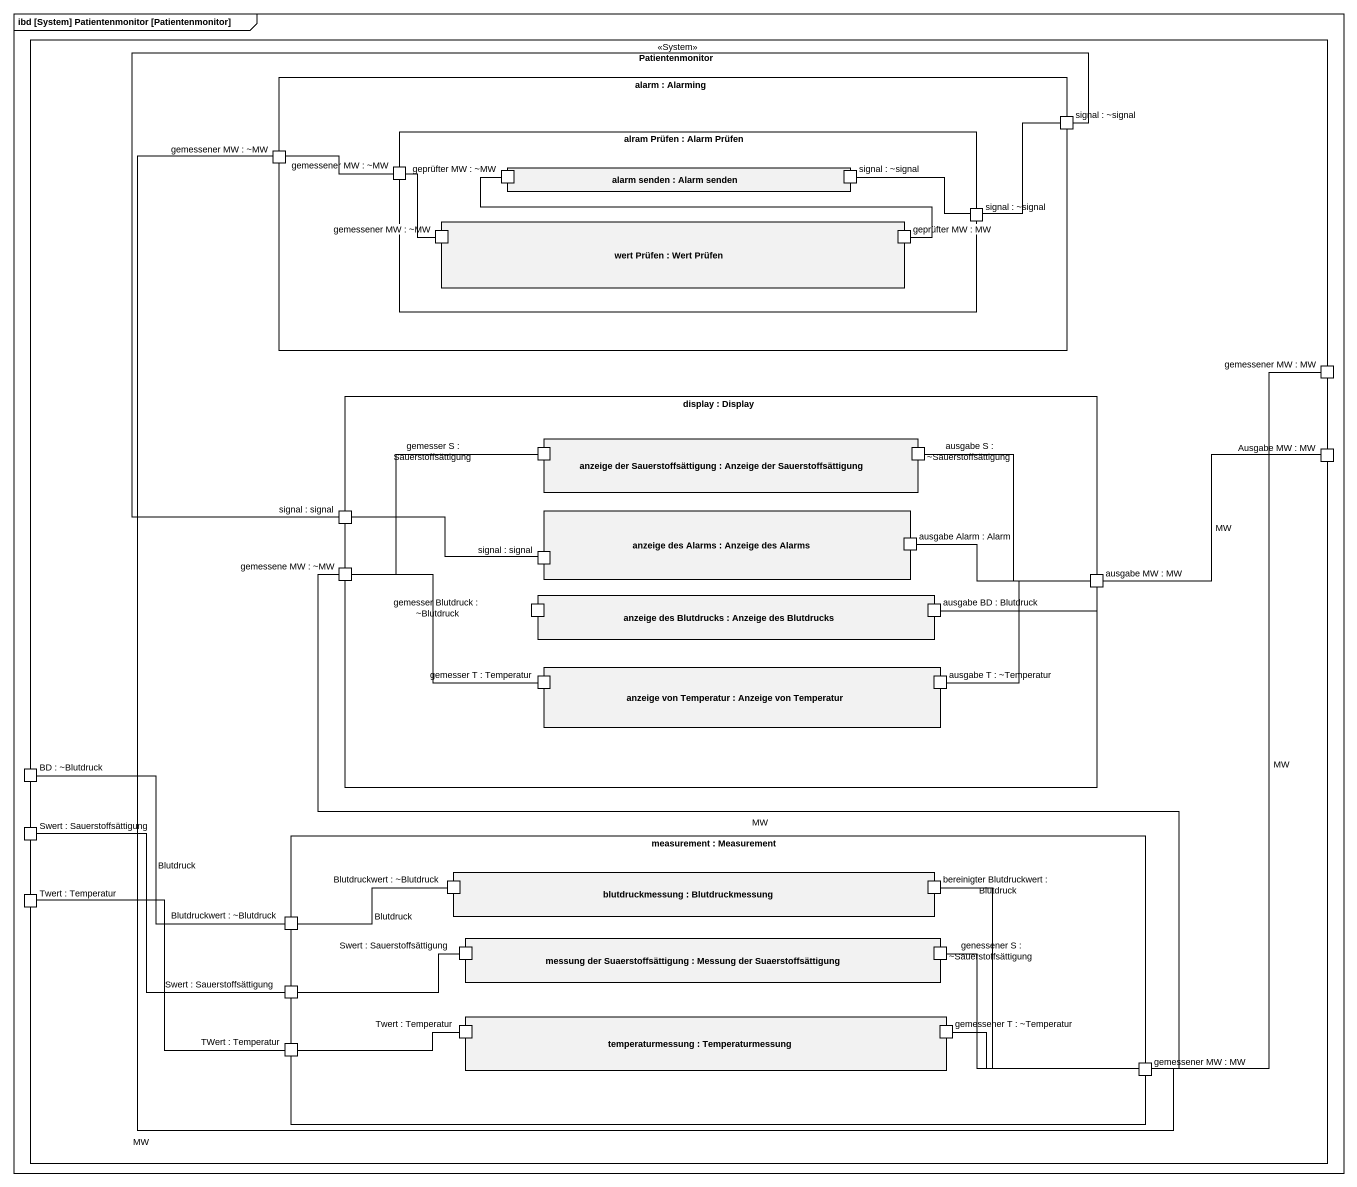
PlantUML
@startuml
mainframe ibd [System] Patientenmonitor [Patientenmonitor]
rectangle Patientenmonitor <<System>> {
  rectangle "alarm : Alarming" as alarm {
    rectangle "alram Prüfen : Alarm Prüfen" as alram_Prüfen {
      port "gemessener MW : ~MW" as gemessener_MW_MW_2
      rectangle "alarm senden : Alarm senden" as alarm_senden {
        port "geprüfter MW : ~MW" as geprüfter_MW_MW
        port "signal : ~signal" as signal_signal_2
      }
      port "signal : ~signal" as signal_signal_3
      rectangle "wert Prüfen : Wert Prüfen" as wert_Prüfen {
        port "gemessener MW : ~MW" as gemessener_MW_MW_3
        port "geprüfter MW : MW" as geprüfter_MW_MW_2
      }
    }
    port "signal : ~signal" as signal_signal
    port "gemessener MW : ~MW" as gemessener_MW_MW
  }
  rectangle "display : Display" as display {
    rectangle "anzeige der Sauerstoffsättigung : Anzeige der Sauerstoffsättigung" as anzeige_der {
      port "gemesser S : Sauerstoffsättigung" as gemesser_S
      port "ausgabe S : ~Sauerstoffsättigung" as ausgabe_S
    }
    port "signal : signal" as signal_signal_4
    rectangle "anzeige des Alarms : Anzeige des Alarms" as anzeige_des_Alarms {
      port "signal : signal" as signal_signal_5
      port "ausgabe Alarm : Alarm" as ausgabe_Alarm_Alarm
    }
    port "gemessene MW : ~MW" as gemessene_MW_MW
    rectangle "anzeige des Blutdrucks : Anzeige des Blutdrucks" as anzeige_des_Blutdrucks {
      port "gemesser Blutdruck : ~Blutdruck" as gemesser_Blutdruck_Blutdruck
      port "ausgabe BD : Blutdruck" as ausgabe_BD_Blutdruck
    }
    port "ausgabe MW : MW" as ausgabe_MW_MW
    rectangle "anzeige von Temperatur : Anzeige von Temperatur" as anzeige_von_Temperatur {
      port "gemesser T : Temperatur" as gemesser_T_Temperatur
      port "ausgabe T : ~Temperatur" as ausgabe_T_Temperatur
    }
  }
  port "gemessener MW : MW" as gemessener_MW_MW_4
  port "Ausgabe MW : MW" as Ausgabe_MW_MW
  port "BD : ~Blutdruck" as BD_Blutdruck
  port "Swert : Sauerstoffsättigung" as Swert_Sauerstoffsättigung
  rectangle "measurement : Measurement" as measurement {
    rectangle "blutdruckmessung : Blutdruckmessung" as blutdruckmessung {
      port "Blutdruckwert : ~Blutdruck" as Blutdruckwert_Blutdruck
      port "bereinigter Blutdruckwert : Blutdruck" as bereinigter_Blutdruckwert
    }
    port "Blutdruckwert : ~Blutdruck" as Blutdruckwert_Blutdruck_2
    rectangle "messung der Suaerstoffsättigung : Messung der Suaerstoffsättigung" as messung_der {
      port "Swert : Sauerstoffsättigung" as Swert_Sauerstoffsättigung_2
      port "genessener S : ~Sauerstoffsättigung" as genessener_S
    }
    port "Swert : Sauerstoffsättigung" as Swert_Sauerstoffsättigung_3
    rectangle "temperaturmessung : Temperaturmessung" as temperaturmessung {
      port "Twert : Temperatur" as Twert_Temperatur_2
      port "gemessener T : ~Temperatur" as gemessener_T_Temperatur
    }
    port "TWert : Temperatur" as TWert_Temperatur
    port "gemessener MW : MW" as gemessener_MW_MW_5
  }
  port "Twert : Temperatur" as Twert_Temperatur
}
signal_signal -left- signal_signal_4
gemessener_MW_MW -right- gemessener_MW_MW_2
gemessener_MW_MW_2 -- gemessener_MW_MW_3
signal_signal_2 -right- signal_signal_3
signal_signal_3 -up- signal_signal
geprüfter_MW_MW_2 -left- geprüfter_MW_MW
ausgabe_S -- ausgabe_MW_MW
signal_signal_4 -right- signal_signal_5
ausgabe_Alarm_Alarm -right- ausgabe_MW_MW
gemessene_MW_MW -up- gemesser_S
gemessene_MW_MW -right- gemesser_T_Temperatur
ausgabe_MW_MW -right- Ausgabe_MW_MW : MW
ausgabe_BD_Blutdruck -right- ausgabe_MW_MW
ausgabe_T_Temperatur -up- ausgabe_MW_MW
BD_Blutdruck -right- Blutdruckwert_Blutdruck_2 : Blutdruck
Swert_Sauerstoffsättigung -- Swert_Sauerstoffsättigung_3
Twert_Temperatur -right- TWert_Temperatur
bereinigter_Blutdruckwert -- gemessener_MW_MW_5
Blutdruckwert_Blutdruck_2 -right- Blutdruckwert_Blutdruck : Blutdruck
genessener_S -right- gemessener_MW_MW_5
Swert_Sauerstoffsättigung_3 -right- Swert_Sauerstoffsättigung_2
TWert_Temperatur -right- Twert_Temperatur_2
gemessener_T_Temperatur -right- gemessener_MW_MW_5
gemessener_MW_MW_5 -up- gemessener_MW_MW : MW
gemessener_MW_MW_5 -up- gemessener_MW_MW_4 : MW
gemessener_MW_MW_5 -up- gemessene_MW_MW : MW
@enduml
